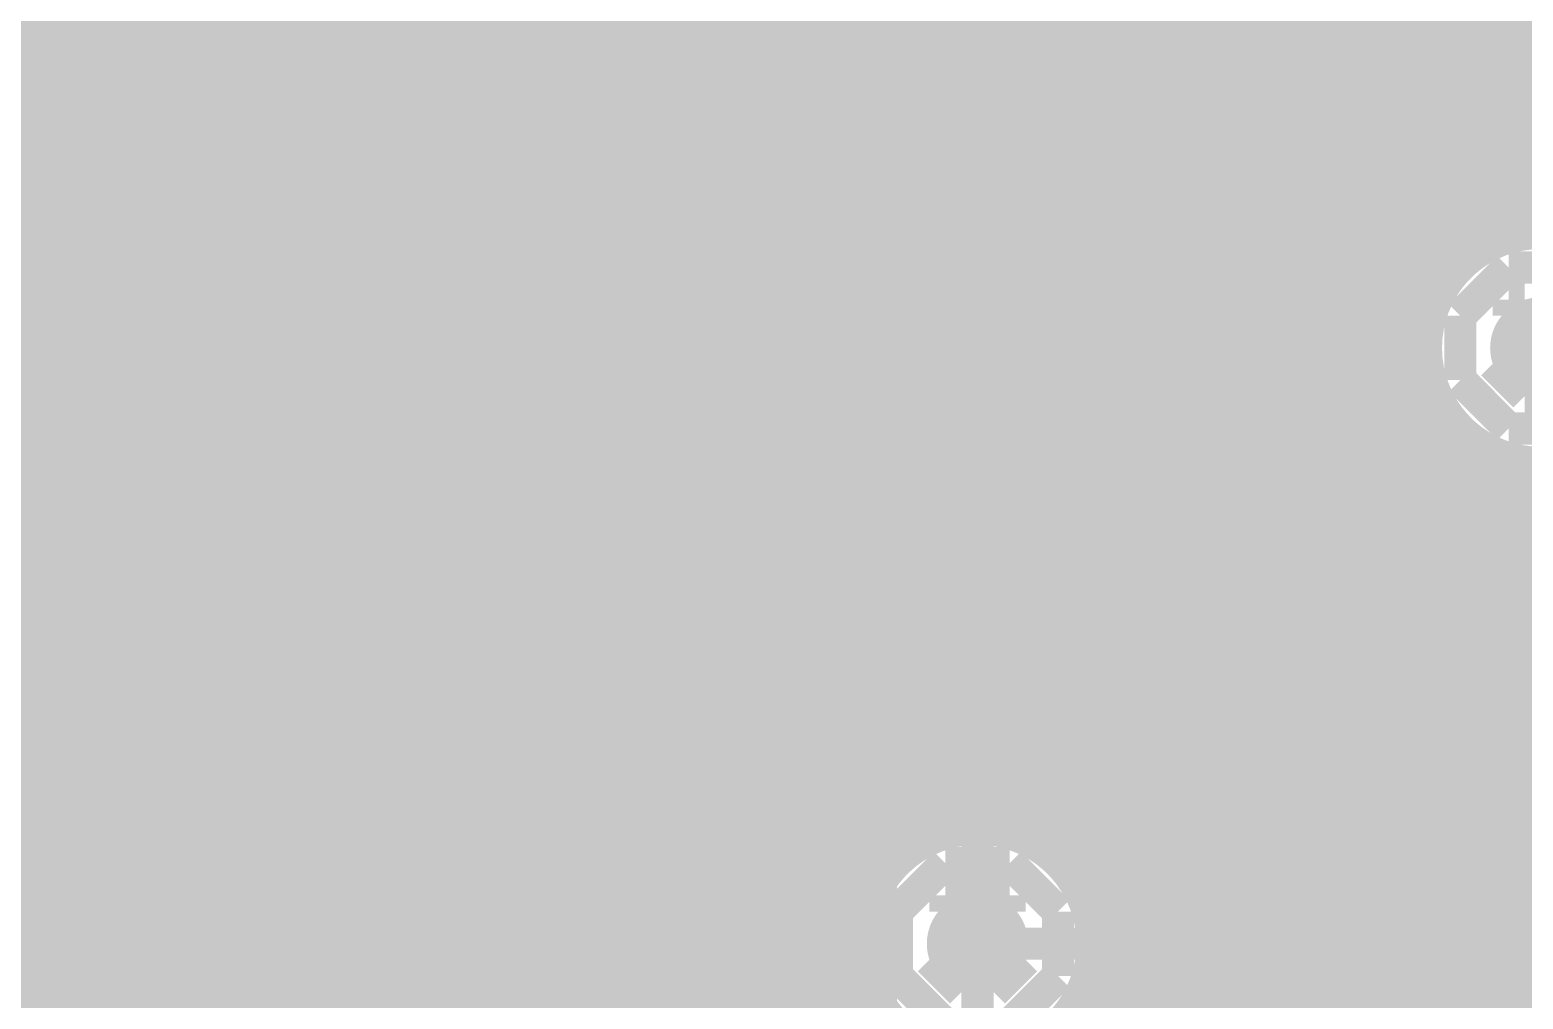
# Model space of a CAD drawing. Extents: x -5 to 157, y -120 to 103.
# Drawn here: x 42.05 to 53.84, y 55.44 to 63.09 of the extents above; entities that cross this region are included whole.
import ezdxf

# ---------------------------------------------------------------- set-up
doc = ezdxf.new("R2010")
doc.units = 0
doc.header["$MEASUREMENT"] = 0
doc.layers.get('0').update_dxf_attribs({"linetype": 'CONTINUOUS'})
for name, color, linetype in [('22-304-2_BOT', 7, 'CONTINUOUS'), ('22-304-2_DRD', 7, 'CONTINUOUS'), ('22-304-2_DRL', 2, 'CONTINUOUS'), ('22-304-2_IN1', 4, 'CONTINUOUS'), ('22-304-2_IN2', 3, 'CONTINUOUS'), ('22-304-2_SMB', 5, 'CONTINUOUS'), ('22-304-2_SMT', 10, 'CONTINUOUS'), ('22-304-2_SPB', 14, 'CONTINUOUS'), ('22-304-2_SPT', 9, 'CONTINUOUS'), ('22-304-2_SSB', 12, 'CONTINUOUS'), ('22-304-2_SST', 11, 'CONTINUOUS'), ('22-304-2_TOP', 13, 'CONTINUOUS'), ('THRUHOLE_TAP', 7, 'CONTINUOUS')]:
    doc.layers.add(name, color=color, linetype=linetype)

# ---------------------------------------------------------------- blocks, each defined once
blk = doc.blocks.new('RECTANGLE_3')
blk.add_solid([(0.4826, 0.4064), (0.4826, -0.4064), (-0.4826, 0.4064), (-0.4826, -0.4064)])
blk = doc.blocks.new('ROUND_39')
at = {"const_width": 0.40005}
blk.add_lwpolyline([(-0.200024, 0, 1), (0.200024, 0, 1)], format="xyb", close=True, dxfattribs=at)
blk = doc.blocks.new('RECTANGLE_59')
blk.add_solid([(0.52451, 0.29972), (0.52451, -0.29972), (-0.52451, 0.29972), (-0.52451, -0.29972)])
blk = doc.blocks.new('ROUND_88')
at = {"const_width": 0.10033}
blk.add_lwpolyline([(-0.050164, 0, 1), (0.050164, 0, 1)], format="xyb", close=True, dxfattribs=at)
blk = doc.blocks.new('ROUND_42')
at = {"const_width": 0.40005}
blk.add_lwpolyline([(-0.200024, 0, 1), (0.200024, 0, 1)], format="xyb", close=True, dxfattribs=at)
blk = doc.blocks.new('RECTANGLE_31')
blk.add_solid([(0.9017, 0.508), (0.9017, -0.508), (-0.9017, 0.508), (-0.9017, -0.508)])
blk = doc.blocks.new('RECTANGLE_32')
blk.add_solid([(0.44958, 0.65024), (0.44958, -0.65024), (-0.44958, 0.65024), (-0.44958, -0.65024)])
blk = doc.blocks.new('ROUND_80')
at = {"const_width": 0.10033}
blk.add_lwpolyline([(-0.050164, 0, 1), (0.050164, 0, 1)], format="xyb", close=True, dxfattribs=at)

msp = doc.modelspace()

# ---------------------------------------------------------------- linework, layer by layer
at = {"layer": '22-304-2_BOT'}
for points, const_width in [([(36.17468, 77.44968), (36.703, 77.978), (40.386, 77.978), (42.037, 76.327), (42.037, 72.39), (42.037, 66.294), (47.752, 60.579), (47.752, 52.07), (45.98924, 50.30724), (45.98924, 50.24882)], 0.762), ([(33.67532, 77.44968), (33.401, 77.724), (30.861, 77.724), (30.099, 76.962), (30.099, 73.279), (33.147, 70.231), (35.179, 70.231), (42.545, 62.865), (42.545, 60.2488), (41.275, 60.2488)], 0.254), ([(33.67532, 74.95032), (33.67532, 74.56932), (32.131, 73.025), (32.131, 72.009), (33.401, 70.739), (35.56, 70.739), (43.053, 63.246), (43.053, 57.785), (42.55262, 57.28462), (42.164, 57.28462)], 0.254), ([(49.6316, 68.3133), (49.6316, 56.7817)], 0.254), ([(49.8602, 68.2244), (49.8602, 56.72582)], 0.254), ([(50.0888, 68.2244), (50.0888, 56.59374)], 0.254), ([(50.3174, 68.2244), (50.3174, 56.515)], 0.254), ([(50.546, 68.2244), (50.546, 56.515)], 0.254), ([(50.7746, 68.2244), (50.7746, 56.515)], 0.254), ([(51.0032, 68.2244), (51.0032, 56.515)], 0.254), ([(51.2318, 68.2244), (51.2318, 56.515)], 0.254), ([(51.4604, 68.2244), (51.4604, 56.515)], 0.254), ([(51.689, 68.2244), (51.689, 56.515)], 0.254), ([(53.7464, 68.2244), (53.7464, 61.45784)], 0.254), ([(47.3456, 67.87388), (47.3456, 62.2427)], 0.254), ([(47.117, 67.57924), (47.117, 62.4713)], 0.254), ([(47.5742, 67.60972), (47.5742, 62.0141)], 0.254), ([(46.8884, 67.33794), (46.8884, 62.6999)], 0.254), ([(46.4312, 67.16776), (46.4312, 63.1571)], 0.254), ([(46.6598, 67.21602), (46.6598, 62.9285)], 0.254), ([(42.926, 66.6623), (48.3743, 61.21146)], 0.254), ([(47.8028, 66.45402), (47.8028, 61.7855)], 0.254), ([(49.403, 66.30924), (49.403, 56.77916)], 0.254), ([(48.0314, 66.1289), (48.0314, 61.5569)], 0.254), ([(48.26, 65.97904), (48.26, 61.3283)], 0.254), ([(49.1744, 66.06794), (49.1744, 56.71566)], 0.254), ([(48.4886, 65.90792), (48.4886, 61.07684)], 0.254), ([(48.7172, 65.89776), (48.7172, 56.28386)], 0.254), ([(48.9458, 65.94602), (48.9458, 56.57342)], 0.254), ([(43.66768, 63.40602), (46.863, 60.2107)], 0.254), ([(51.9176, 63.30188), (51.9176, 56.515)], 0.254), ([(53.5178, 63.35014), (53.5178, 61.36386)], 0.254), ([(43.688, 63.246), (43.688, 61.32322)], 0.254), ([(43.9166, 63.1571), (43.9166, 61.35878)], 0.254), ([(52.1462, 63.03772), (52.1462, 56.515)], 0.254), ([(53.2892, 63.05804), (53.2892, 61.17336)], 0.254), ([(44.0563, 63.0174), (43.688, 63.0174)], 0.254), ([(44.1452, 62.9285), (44.1452, 61.33592)], 0.254), ([(52.17414, 63.0174), (46.5709, 63.0174)], 0.254), ([(53.0606, 62.91834), (53.0606, 56.515)], 0.254), ([(65.50914, 63.0174), (53.23586, 63.0174)], 0.254), ([(52.3748, 62.90818), (52.3748, 56.515)], 0.254), ([(52.6034, 62.8523), (52.6034, 56.515)], 0.254), ([(52.832, 62.85484), (52.832, 56.515)], 0.254), ([(44.2849, 62.7888), (43.688, 62.7888)], 0.254), ([(44.3738, 62.6999), (44.3738, 61.24956)], 0.254), ([(66.70294, 62.7888), (46.7995, 62.7888)], 0.254), ([(44.5135, 62.5602), (43.688, 62.5602)], 0.254), ([(66.58102, 62.5602), (47.0281, 62.5602)], 0.254), ([(44.6024, 62.4713), (44.6024, 61.0743)], 0.254), ([(44.7421, 62.3316), (43.688, 62.3316)], 0.254), ([(66.53276, 62.3316), (47.2567, 62.3316)], 0.254), ([(44.831, 62.2427), (44.831, 60.63488)], 0.254), ([(44.9707, 62.103), (43.688, 62.103)], 0.254), ([(66.54292, 62.103), (47.4853, 62.103)], 0.254), ([(45.0596, 62.0141), (45.0596, 52.48656)], 0.254), ([(45.1993, 61.8744), (43.688, 61.8744)], 0.254), ([(66.6115, 61.8744), (47.7139, 61.8744)], 0.254), ([(45.2882, 61.7855), (45.2882, 52.71516)], 0.254), ([(45.4279, 61.6458), (43.688, 61.6458)], 0.254), ([(66.7639, 61.6458), (47.9425, 61.6458)], 0.254), ([(45.5168, 61.5569), (45.5168, 56.8706)], 0.254), ([(45.6565, 61.4172), (43.688, 61.4172)], 0.254), ([(53.62702, 61.4172), (48.1711, 61.4172)], 0.254), ([(45.7454, 61.3283), (45.7454, 56.8706)], 0.254), ([(45.8851, 61.1886), (44.47286, 61.1886)], 0.254), ([(53.3019, 61.1886), (48.3997, 61.1886)], 0.254), ([(45.974, 61.0997), (45.974, 56.8706)], 0.254), ([(46.1137, 60.96), (44.69384, 60.96)], 0.254), ([(53.15204, 60.96), (48.55464, 60.96)], 0.254), ([(46.2026, 60.8711), (46.2026, 56.8706)], 0.254), ([(46.3423, 60.7314), (44.8056, 60.7314)], 0.254), ([(53.08092, 60.7314), (48.6283, 60.7314)], 0.254), ([(46.4312, 60.6425), (46.4312, 56.8706)], 0.254), ([(48.641, 60.579), (48.641, 56.06288)], 0.254), ([(46.5709, 60.5028), (44.84878, 60.5028)], 0.254), ([(53.07076, 60.5028), (48.641, 60.5028)], 0.254), ([(46.6598, 60.4139), (46.6598, 56.8706)], 0.254), ([(39.98976, 48.24984), (39.88816, 48.24984), (38.862, 49.276), (38.862, 51.181), (40.64, 52.959), (40.64, 57.277), (41.64838, 58.28538), (42.164, 58.28538), (42.164, 59.436), (42.545, 59.817), (42.545, 60.2488), (41.275, 60.2488)], 0.254), ([(46.7995, 60.2742), (44.831, 60.2742)], 0.254), ([(44.831, 60.26912), (44.831, 52.25796)], 0.254), ([(46.863, 60.2107), (46.863, 56.8706)], 0.254), ([(53.11902, 60.2742), (48.641, 60.2742)], 0.254), ([(46.863, 60.0456), (44.75226, 60.0456)], 0.254), ([(53.24094, 60.0456), (48.641, 60.0456)], 0.254), ([(53.2892, 59.98464), (53.2892, 56.515)], 0.254), ([(46.863, 59.817), (44.5897, 59.817)], 0.254), ([(44.6024, 59.8297), (44.6024, 52.02936)], 0.254), ([(53.48224, 59.817), (48.641, 59.817)], 0.254), ([(53.5178, 59.79414), (53.5178, 56.515)], 0.254), ([(44.3738, 59.65444), (44.3738, 51.80076)], 0.254), ([(53.7464, 59.70016), (53.7464, 56.515)], 0.254), ([(43.688, 59.58078), (43.688, 57.785)], 0.254), ([(43.9166, 59.54522), (43.9166, 51.52898)], 0.254), ([(44.1452, 59.56808), (44.1452, 51.57216)], 0.254), ([(46.863, 59.5884), (44.2214, 59.5884)], 0.254), ([(64.49314, 59.5884), (48.641, 59.5884)], 0.254), ([(46.863, 59.3598), (43.688, 59.3598)], 0.254), ([(96.09582, 59.3598), (48.641, 59.3598)], 0.254), ([(46.863, 59.1312), (43.688, 59.1312)], 0.254), ([(95.90024, 59.1312), (48.641, 59.1312)], 0.254), ([(46.863, 58.9026), (43.688, 58.9026)], 0.254), ([(74.7776, 58.9026), (48.641, 58.9026)], 0.254), ([(46.863, 58.674), (43.688, 58.674)], 0.254), ([(74.4093, 58.674), (48.641, 58.674)], 0.254), ([(46.863, 58.4454), (43.688, 58.4454)], 0.254), ([(74.2442, 58.4454), (48.641, 58.4454)], 0.254), ([(46.863, 58.2168), (43.688, 58.2168)], 0.254), ([(74.16546, 58.2168), (48.641, 58.2168)], 0.254), ([(46.863, 57.9882), (43.688, 57.9882)], 0.254), ([(56.45912, 57.9882), (48.641, 57.9882)], 0.254), ([(43.688, 57.785), (43.688, 51.49596)], 0.254), ([(46.863, 57.7596), (43.688, 57.7596)], 0.254), ([(56.25338, 57.7596), (48.641, 57.7596)], 0.254), ([(46.863, 57.531), (43.63466, 57.531)], 0.254), ([(56.15178, 57.531), (48.641, 57.531)], 0.254), ([(42.164, 57.28462), (41.40962, 57.28462), (41.148, 57.023), (41.148, 55.372), (41.1988, 55.3212), (42.545, 55.3212)], 0.254), ([(43.50258, 57.33542), (43.19778, 57.03062)], 0.254), ([(43.4594, 57.29224), (43.4594, 56.2356)], 0.254), ([(46.863, 57.3024), (43.46702, 57.3024)], 0.254), ([(56.11622, 57.3024), (48.641, 57.3024)], 0.254), ([(43.19778, 57.03062), (43.19778, 56.4769)], 0.254), ([(43.2308, 57.06364), (43.2308, 56.2356)], 0.254), ([(46.863, 57.0738), (43.23842, 57.0738)], 0.254), ([(46.355, 55.9562), (46.355, 57.023)], 0.254), ([(46.355, 57.023), (46.355, 55.9562)], 0.254), ([(56.13908, 57.0738), (48.641, 57.0738)], 0.254), ([(45.3644, 56.8452), (43.19778, 56.8452)], 0.254), ([(45.3644, 56.8706), (45.3644, 55.4482)], 0.254), ([(46.863, 56.8706), (45.3644, 56.8706)], 0.254), ([(46.355, 56.8071), (46.355, 55.9562)], 0.381), ([(56.22544, 56.8452), (48.641, 56.8452)], 0.254), ([(45.3644, 56.6166), (43.19778, 56.6166)], 0.254), ([(48.99914, 56.6166), (48.641, 56.6166)], 0.254), ([(56.4007, 56.6166), (50.06086, 56.6166)], 0.254), ([(43.19778, 56.4769), (41.783, 56.4769)], 0.254), ([(42.0878, 56.4769), (42.0878, 56.2356)], 0.254), ([(42.3164, 56.4769), (42.3164, 56.2356)], 0.254), ([(42.545, 56.4769), (42.545, 56.2356)], 0.254), ([(42.7736, 56.4769), (42.7736, 56.2356)], 0.254), ([(43.0022, 56.4769), (43.0022, 56.2356)], 0.254), ([(56.53024, 56.515), (50.1777, 56.515)], 0.254), ([(45.3644, 56.388), (41.783, 56.388)], 0.254), ([(48.77816, 56.388), (48.641, 56.388)], 0.254), ([(43.5356, 56.2356), (41.783, 56.2356)], 0.254), ([(43.5356, 56.2356), (43.5356, 54.8132)], 0.254), ([(45.3644, 56.1594), (43.5356, 56.1594)], 0.254), ([(45.4279, 55.9562), (46.355, 55.9562)], 0.381), ([(45.3644, 55.9308), (43.5356, 55.9308)], 0.254), ([(49.53, 55.88), (64.008, 55.88)], 0.254), ([(45.3644, 55.7022), (43.5356, 55.7022)], 0.254), ([(48.641, 55.69712), (48.641, 52.07)], 0.254), ([(42.545, 55.3212), (41.1988, 55.3212), (41.148, 55.372), (41.148, 52.705), (39.98976, 51.54676), (39.98976, 50.24882)], 0.254), ([(45.3644, 55.4736), (43.5356, 55.4736)], 0.254), ([(45.3644, 55.4482), (45.3644, 55.0418)], 0.254), ([(48.7172, 55.4736), (48.641, 55.4736)], 0.254), ([(48.7172, 55.47614), (48.7172, 51.30546)], 0.254)]:
    msp.add_lwpolyline(points, dxfattribs=dict(at, const_width=const_width))
at = {"layer": '22-304-2_BOT', "const_width": 0.254}
for points in [[(51.79822, 63.754, 0.4142136), (52.705, 62.84722)], [(52.705, 62.84722, 0.4142136), (53.61178, 63.754)], [(53.975, 61.48578, 0.4142136), (53.06822, 60.579)], [(43.942, 61.35878, 0.0710399), (43.6882, 61.32254)], [(43.942, 61.35878, 0.0710399), (43.6882, 61.32254)], [(44.84878, 60.452, 0.4142136), (43.942, 61.35878)], [(44.84878, 60.452, 0.4142136), (43.942, 61.35878)], [(48.641, 60.579, 0.1989124), (48.38062, 61.20762)], [(48.641, 60.579, 0.1989124), (48.38062, 61.20762)], [(53.06822, 60.579, 0.4142136), (53.975, 59.67222)], [(43.942, 59.54522, 0.4142136), (44.84878, 60.452)], [(43.942, 59.54522, 0.4142136), (44.84878, 60.452)], [(43.688, 59.58078, 0.0710397), (43.942, 59.54451)], [(43.688, 59.58078, 0.0710397), (43.942, 59.54451)], [(43.50258, 57.33542, 0.1989124), (43.6888, 57.785)], [(43.50258, 57.33542, 0.1989124), (43.6888, 57.785)], [(49.53, 56.78678, 0.3559645), (48.641, 56.06288)], [(50.1777, 56.515, 0.2014867), (49.53, 56.78705)], [(48.641, 55.69712, 0.355965), (49.53, 54.97322)]]:
    msp.add_lwpolyline(points, format="xyb", dxfattribs=at)
at = {"layer": '22-304-2_DRD', "const_width": 0.254}
for points in [[(52.07, 63.5), (52.451, 63.119)], [(52.959, 63.119), (53.34, 63.5)], [(52.451, 63.119), (52.959, 63.119)], [(53.721, 61.214), (53.34, 60.833)], [(54.229, 61.214), (53.721, 61.214)], [(43.688, 61.087), (43.307, 60.706)], [(43.688, 61.087), (43.307, 60.706)], [(44.196, 61.087), (43.688, 61.087)], [(44.196, 61.087), (43.688, 61.087)], [(44.577, 60.706), (44.196, 61.087)], [(44.577, 60.706), (44.196, 61.087)], [(53.721, 60.96), (53.721, 60.833)], [(53.848, 60.96), (53.721, 60.96)], [(53.848, 60.833), (53.848, 60.96)], [(43.688, 60.833), (43.688, 60.706)], [(43.815, 60.833), (43.688, 60.833)], [(43.688, 60.833), (43.688, 60.706)], [(43.815, 60.833), (43.688, 60.833)], [(43.815, 60.706), (43.815, 60.833)], [(43.815, 60.706), (43.815, 60.833)], [(44.069, 60.833), (44.069, 60.706)], [(44.196, 60.833), (44.069, 60.833)], [(44.069, 60.833), (44.069, 60.706)], [(44.196, 60.833), (44.069, 60.833)], [(44.196, 60.706), (44.196, 60.833)], [(44.196, 60.706), (44.196, 60.833)], [(53.34, 60.833), (53.34, 60.325)], [(53.721, 60.833), (53.848, 60.833)], [(43.307, 60.706), (43.307, 60.198)], [(43.307, 60.706), (43.307, 60.198)], [(43.688, 60.706), (43.815, 60.706)], [(43.688, 60.706), (43.815, 60.706)], [(44.069, 60.706), (44.196, 60.706)], [(44.069, 60.706), (44.196, 60.706)], [(44.577, 60.198), (44.577, 60.706)], [(44.577, 60.198), (44.577, 60.706)], [(53.848, 60.198), (53.594, 60.452)], [(43.815, 60.071), (43.561, 60.325)], [(43.815, 60.071), (43.561, 60.325)], [(44.323, 60.325), (44.069, 60.071)], [(44.323, 60.325), (44.069, 60.071)], [(53.34, 60.325), (53.721, 59.944)], [(43.307, 60.198), (43.688, 59.817)], [(43.307, 60.198), (43.688, 59.817)], [(44.196, 59.817), (44.577, 60.198)], [(44.196, 59.817), (44.577, 60.198)], [(54.102, 60.198), (53.848, 60.198)], [(44.069, 60.071), (43.815, 60.071)], [(44.069, 60.071), (43.815, 60.071)], [(53.721, 59.944), (54.229, 59.944)], [(43.688, 59.817), (44.196, 59.817)], [(43.688, 59.817), (44.196, 59.817)], [(46.101, 57.658), (45.72, 57.277)], [(46.101, 57.658), (45.72, 57.277)], [(46.609, 57.658), (46.101, 57.658)], [(46.609, 57.658), (46.101, 57.658)], [(46.99, 57.277), (46.609, 57.658)], [(46.99, 57.277), (46.609, 57.658)], [(46.101, 57.404), (46.101, 57.277)], [(46.228, 57.404), (46.101, 57.404)], [(46.101, 57.404), (46.101, 57.277)], [(46.228, 57.404), (46.101, 57.404)], [(46.228, 57.277), (46.228, 57.404)], [(46.228, 57.277), (46.228, 57.404)], [(46.482, 57.404), (46.482, 57.277)], [(46.609, 57.404), (46.482, 57.404)], [(46.482, 57.404), (46.482, 57.277)], [(46.609, 57.404), (46.482, 57.404)], [(46.609, 57.277), (46.609, 57.404)], [(46.609, 57.277), (46.609, 57.404)], [(45.72, 57.277), (45.72, 56.769)], [(45.72, 57.277), (45.72, 56.769)], [(46.101, 57.277), (46.228, 57.277)], [(46.101, 57.277), (46.228, 57.277)], [(46.482, 57.277), (46.609, 57.277)], [(46.482, 57.277), (46.609, 57.277)], [(46.99, 56.769), (46.99, 57.277)], [(46.99, 56.769), (46.99, 57.277)], [(46.228, 56.642), (45.974, 56.896)], [(46.228, 56.642), (45.974, 56.896)], [(46.736, 56.896), (46.482, 56.642)], [(46.736, 56.896), (46.482, 56.642)], [(45.72, 56.769), (46.101, 56.388)], [(45.72, 56.769), (46.101, 56.388)], [(46.609, 56.388), (46.99, 56.769)], [(46.609, 56.388), (46.99, 56.769)], [(46.482, 56.642), (46.228, 56.642)], [(46.482, 56.642), (46.228, 56.642)], [(49.276, 56.515), (48.895, 56.134)], [(49.784, 56.515), (49.276, 56.515)], [(50.165, 56.134), (49.784, 56.515)], [(46.101, 56.388), (46.609, 56.388)], [(46.101, 56.388), (46.609, 56.388)], [(49.276, 56.261), (49.276, 56.134)], [(49.403, 56.261), (49.276, 56.261)], [(49.403, 56.134), (49.403, 56.261)], [(49.657, 56.261), (49.657, 56.134)], [(49.784, 56.261), (49.657, 56.261)], [(49.784, 56.134), (49.784, 56.261)], [(48.895, 56.134), (48.895, 55.626)], [(49.276, 56.134), (49.403, 56.134)], [(49.657, 56.134), (49.784, 56.134)], [(50.165, 55.626), (50.165, 56.134)], [(49.403, 55.499), (49.149, 55.753)], [(49.911, 55.753), (49.657, 55.499)], [(48.895, 55.626), (49.276, 55.245)], [(49.784, 55.245), (50.165, 55.626)], [(49.657, 55.499), (49.403, 55.499)]]:
    msp.add_lwpolyline(points, dxfattribs=at)
at = {"layer": '22-304-2_IN1', "const_width": 0.254}
for points in [[(42.2148, 102.362), (42.2148, 53.67782)], [(50.4444, 73.87336), (50.4444, 40.26408)], [(50.2158, 73.69302), (50.2158, 56.47436)], [(49.9872, 73.57872), (49.9872, 56.66486)], [(44.2722, 73.51268), (44.2722, 51.4985)], [(44.5008, 73.51268), (44.5008, 51.42484)], [(44.7294, 73.51268), (44.7294, 51.2953)], [(44.958, 73.51268), (44.958, 51.08956)], [(45.1866, 73.51268), (45.1866, 51.24958)], [(45.4152, 73.51268), (45.4152, 51.39436)], [(49.53, 73.4949), (49.53, 56.78678)], [(49.7586, 73.51522), (49.7586, 56.75884)], [(49.3014, 73.13676), (49.3014, 56.75884)], [(49.0728, 72.83704), (49.0728, 56.66486)], [(42.4434, 70.5866), (42.4434, 53.7337)], [(42.672, 70.2183), (42.672, 53.73116)], [(44.0436, 70.33514), (44.0436, 51.52898)], [(43.815, 70.11416), (43.815, 51.51882)], [(42.9006, 70.0532), (42.9006, 53.66766)], [(43.5864, 70.0024), (43.5864, 51.46548)], [(43.1292, 69.97446), (43.1292, 53.52542)], [(43.3578, 69.95922), (43.3578, 53.23586)], [(47.244, 67.88912), (47.244, 57.20588)], [(48.8442, 67.76212), (48.8442, 56.47436)], [(47.4726, 67.7037), (47.4726, 51.4223)], [(45.6438, 67.50812), (45.6438, 57.58688)], [(47.7012, 67.52844), (47.7012, 51.4985)], [(48.6156, 67.55638), (48.6156, 51.36642)], [(47.0154, 67.4497), (47.0154, 57.6453)], [(47.9298, 67.44208), (47.9298, 51.52898)], [(48.1584, 67.41922), (48.1584, 51.51882)], [(48.387, 67.45478), (48.387, 51.46802)], [(45.8724, 67.30238), (45.8724, 57.79008)], [(46.7868, 67.27444), (46.7868, 57.82056)], [(46.101, 67.20078), (46.101, 57.89422)], [(46.3296, 67.16522), (46.3296, 57.92978)], [(46.5582, 67.18808), (46.5582, 57.90692)], [(50.673, 66.56324), (50.673, 40.56126)], [(53.4162, 66.49212), (53.4162, 61.29274)], [(52.0446, 66.3829), (52.0446, 41.03116)], [(50.9016, 66.32194), (50.9016, 40.75684)], [(51.816, 66.23304), (51.816, 41.0464)], [(52.2732, 66.25844), (52.2732, 40.9829)], [(53.1876, 66.28638), (53.1876, 61.03112)], [(51.1302, 66.20002), (51.1302, 40.88892)], [(51.3588, 66.15176), (51.3588, 40.97782)], [(51.5874, 66.16192), (51.5874, 41.02862)], [(52.5018, 66.17208), (52.5018, 40.89654)], [(52.7304, 66.14922), (52.7304, 40.79748)], [(52.959, 66.18478), (52.959, 40.79748)], [(53.6448, 64.643), (53.6448, 61.42482)], [(53.8734, 64.643), (53.8734, 61.4807)], [(89.4969, 63.1444), (42.08526, 63.1444)], [(89.82202, 62.9158), (42.164, 62.9158)], [(98.31578, 62.6872), (42.18178, 62.6872)], [(98.28022, 62.4586), (42.1386, 62.4586)], [(98.30308, 62.23), (42.02684, 62.23)], [(41.9862, 62.17412), (41.9862, 53.54574)], [(98.38944, 62.0014), (41.80586, 62.0014)], [(98.5647, 61.7728), (28.34386, 61.7728)], [(99.00412, 61.5442), (28.63342, 61.5442)], [(53.44414, 61.3156), (28.77566, 61.3156)], [(53.22316, 61.087), (28.83916, 61.087)], [(53.1114, 60.8584), (28.8417, 60.8584)], [(53.06822, 60.6298), (28.78582, 60.6298)], [(53.08346, 60.4012), (28.65374, 60.4012)], [(53.1622, 60.1726), (28.39212, 60.1726)], [(53.1876, 60.12688), (53.1876, 50.74412)], [(53.3273, 59.944), (-2.032, 59.944)], [(53.4162, 59.86272), (53.4162, 51.00574)], [(53.6448, 59.73318), (53.6448, 51.13782)], [(53.6956, 59.7154), (-2.2606, 59.7154)], [(53.8734, 59.6773), (53.8734, 51.1937)], [(99.42322, 59.4868), (-2.4892, 59.4868)], [(98.5012, 59.2582), (-2.7178, 59.2582)], [(98.03384, 59.0296), (32.78886, 59.0296)], [(74.56424, 58.801), (33.00984, 58.801)], [(74.32294, 58.5724), (33.1216, 58.5724)], [(74.20102, 58.3438), (33.16478, 58.3438)], [(56.67502, 58.1152), (33.147, 58.1152)], [(46.0756, 57.8866), (33.06826, 57.8866)], [(56.3499, 57.8866), (46.6344, 57.8866)], [(45.7073, 57.658), (32.9057, 57.658)], [(56.20004, 57.658), (47.0027, 57.658)], [(45.5422, 57.4294), (32.5374, 57.4294)], [(56.12892, 57.4294), (47.16526, 57.4294)], [(45.46346, 57.2008), (27.75966, 57.2008)], [(56.11876, 57.2008), (47.244, 57.2008)], [(45.44822, 56.9722), (27.53106, 56.9722)], [(56.16702, 56.9722), (47.26178, 56.9722)], [(47.244, 56.84012), (47.244, 51.29276)], [(45.4914, 56.7436), (27.30246, 56.7436)], [(49.2506, 56.7436), (47.2186, 56.7436)], [(56.28894, 56.7436), (49.8094, 56.7436)], [(45.60316, 56.515), (27.07386, 56.515)], [(45.6438, 56.45912), (45.6438, 51.48326)], [(48.8823, 56.515), (47.10684, 56.515)], [(56.53024, 56.515), (50.1777, 56.515)], [(47.0154, 56.4007), (47.0154, 51.08194)], [(45.82414, 56.2864), (29.53512, 56.2864)], [(45.8724, 56.25338), (45.8724, 51.52644)], [(46.7868, 56.22544), (46.7868, 51.25212)], [(48.7172, 56.2864), (46.88586, 56.2864)], [(63.1952, 56.2864), (50.34026, 56.2864)], [(46.101, 56.15178), (46.101, 51.52644)], [(46.3296, 56.11622), (46.3296, 51.4858)], [(46.5582, 56.13908), (46.5582, 51.3969)], [(48.63846, 56.0578), (29.79674, 56.0578)], [(63.11646, 56.0578), (50.419, 56.0578)], [(48.62322, 55.8292), (29.92882, 55.8292)], [(63.10122, 55.8292), (50.43678, 55.8292)], [(48.6664, 55.6006), (29.9847, 55.6006)], [(63.1444, 55.6006), (50.3936, 55.6006)], [(48.77816, 55.372), (29.98216, 55.372)], [(55.38724, 55.372), (50.28184, 55.372)]]:
    msp.add_lwpolyline(points, dxfattribs=at)
for points in [[(42.18178, 62.738, 0.4142136), (41.275, 63.64478)], [(42.18178, 62.738, 0.4142136), (41.275, 63.64478)], [(41.275, 61.83122, 0.4142136), (42.18178, 62.738)], [(41.275, 61.83122, 0.4142136), (42.18178, 62.738)], [(53.975, 61.48578, 0.4142136), (53.06822, 60.579)], [(53.06822, 60.579, 0.4142136), (53.975, 59.67222)], [(46.355, 57.92978, 0.4142136), (45.44822, 57.023)], [(46.355, 57.92978, 0.4142136), (45.44822, 57.023)], [(47.26178, 57.023, 0.4142136), (46.355, 57.92978)], [(47.26178, 57.023, 0.4142136), (46.355, 57.92978)], [(45.44822, 57.023, 0.4142136), (46.355, 56.11622)], [(45.44822, 57.023, 0.4142136), (46.355, 56.11622)], [(46.355, 56.11622, 0.4142136), (47.26178, 57.023)], [(46.355, 56.11622, 0.4142136), (47.26178, 57.023)], [(49.53, 56.78678, 0.4142136), (48.62322, 55.88)], [(50.43678, 55.88, 0.4142136), (49.53, 56.78678)], [(48.62322, 55.88, 0.4142136), (49.53, 54.97322)], [(49.53, 54.97322, 0.4142136), (50.43678, 55.88)]]:
    msp.add_lwpolyline(points, format="xyb", dxfattribs=at)
at = {"layer": '22-304-2_IN2', "const_width": 0.254}
for points in [[(42.0878, 81.92262), (42.0878, 51.64582)], [(42.3164, 81.92262), (42.3164, 51.61026)], [(42.545, 81.92262), (42.545, 51.53406)], [(42.7736, 81.92262), (42.7736, 51.4096)], [(50.7746, 74.11974), (50.7746, 40.81018)], [(50.546, 73.80732), (50.546, 56.02478)], [(51.0032, 73.82002), (51.0032, 40.9575)], [(50.3174, 73.61682), (50.3174, 56.53786)], [(51.2318, 73.62444), (51.2318, 41.06164)], [(53.7464, 73.61428), (53.7464, 61.57976)], [(49.8602, 73.41616), (49.8602, 56.85028)], [(50.0888, 73.49236), (50.0888, 56.74106)], [(51.4604, 73.49744), (51.4604, 41.12768)], [(43.0022, 73.3933), (43.0022, 60.86348)], [(43.2308, 73.3933), (43.2308, 61.19114)], [(43.4594, 73.3933), (43.4594, 61.35624)], [(43.688, 73.3933), (43.688, 61.44514)], [(43.9166, 73.3933), (43.9166, 61.47816)], [(44.1452, 73.3933), (44.1452, 61.45784)], [(44.3738, 73.3933), (44.3738, 61.38164)], [(44.6024, 73.3933), (44.6024, 61.23686)], [(44.831, 73.3933), (44.831, 60.96508)], [(45.0596, 73.3933), (45.0596, 51.2953)], [(45.2882, 73.3933), (45.2882, 51.4604)], [(47.3456, 67.66814), (47.3456, 51.49342)], [(45.5168, 67.48018), (45.5168, 51.56708)], [(47.5742, 67.46494), (47.5742, 51.5874)], [(47.117, 67.38366), (47.117, 51.3461)], [(45.7454, 67.2465), (45.7454, 51.62804)], [(46.8884, 67.1957), (46.8884, 51.32324)], [(45.974, 67.1195), (45.974, 51.64836)], [(46.2026, 67.056), (46.2026, 51.63312)], [(46.4312, 67.04838), (46.4312, 51.57724)], [(46.6598, 67.09156), (46.6598, 51.47818)], [(49.6316, 66.53276), (49.6316, 56.90108)], [(47.8028, 66.21018), (47.8028, 51.6382)], [(49.403, 66.11366), (49.403, 56.89854)], [(48.0314, 65.9765), (48.0314, 51.64836)], [(49.1744, 65.9257), (49.1744, 56.84266)], [(48.26, 65.8495), (48.26, 51.62296)], [(48.4886, 65.786), (48.4886, 51.55692)], [(48.7172, 65.77838), (48.7172, 56.50484)], [(48.9458, 65.82156), (48.9458, 56.72328)], [(51.689, 63.60922), (51.689, 41.1607)], [(51.9176, 63.09614), (51.9176, 41.16324)], [(53.5178, 63.12662), (53.5178, 61.49848)], [(65.32626, 63.0174), (53.41874, 63.0174)], [(52.1462, 62.89294), (52.1462, 41.1353)], [(53.2892, 62.91072), (53.2892, 61.341)], [(52.3748, 62.78118), (52.3748, 41.07434)], [(52.6034, 62.73292), (52.6034, 40.98036)], [(52.832, 62.73546), (52.832, 40.91686)], [(65.69202, 62.7888), (53.05298, 62.7888)], [(53.0606, 62.79134), (53.0606, 61.04382)], [(66.421, 62.103), (27.05608, 62.103)], [(66.4845, 61.8744), (28.40482, 61.8744)], [(66.6115, 61.6458), (28.702, 61.6458)], [(43.59402, 61.4172), (28.85948, 61.4172)], [(53.38318, 61.4172), (44.28998, 61.4172)], [(43.22826, 61.1886), (28.94076, 61.1886)], [(53.1495, 61.1886), (44.65574, 61.1886)], [(43.05046, 60.96), (28.96616, 60.96)], [(53.0225, 60.96), (44.83354, 60.96)], [(42.95394, 60.7314), (28.94076, 60.7314)], [(52.959, 60.7314), (44.93006, 60.7314)], [(42.91584, 60.5028), (28.85948, 60.5028)], [(52.95138, 60.5028), (44.96562, 60.5028)], [(42.93108, 60.2742), (28.702, 60.2742)], [(52.99456, 60.2742), (44.95292, 60.2742)], [(53.0606, 60.11164), (53.0606, 50.75682)], [(42.99966, 60.0456), (28.40482, 60.0456)], [(43.0022, 60.04052), (43.0022, 51.24196)], [(53.0987, 60.0456), (44.88434, 60.0456)], [(44.831, 59.93892), (44.831, 51.36896)], [(43.13428, 59.817), (24.77008, 59.817)], [(53.28666, 59.817), (44.74718, 59.817)], [(53.2892, 59.81446), (53.2892, 51.054)], [(43.2308, 59.71286), (43.2308, 51.42738)], [(44.6024, 59.66714), (44.6024, 51.50866)], [(53.5178, 59.65952), (53.5178, 51.21148)], [(43.38828, 59.5884), (24.54148, 59.5884)], [(43.4594, 59.54522), (43.4594, 51.54422)], [(44.3738, 59.51982), (44.3738, 51.59502)], [(53.70576, 59.5884), (44.49572, 59.5884)], [(53.7464, 59.57824), (53.7464, 51.29276)], [(43.688, 59.45632), (43.688, 51.61788)], [(43.9166, 59.42584), (43.9166, 51.64836)], [(44.1452, 59.44616), (44.1452, 51.64074)], [(98.4377, 59.3598), (24.31288, 59.3598)], [(97.97034, 59.1312), (32.84982, 59.1312)], [(74.50328, 58.9026), (33.0835, 58.9026)], [(74.24928, 58.674), (33.2105, 58.674)], [(74.11466, 58.4454), (33.27146, 58.4454)], [(56.61152, 58.2168), (33.28162, 58.2168)], [(56.28386, 57.9882), (33.23844, 57.9882)], [(56.11622, 57.7596), (33.1343, 57.7596)], [(56.02732, 57.531), (32.9438, 57.531)], [(55.99684, 57.3024), (32.5247, 57.3024)], [(56.01716, 57.0738), (22.02688, 57.0738)], [(49.18202, 56.8452), (21.79574, 56.8452)], [(56.09082, 56.8452), (49.87798, 56.8452)], [(48.81626, 56.6166), (21.42998, 56.6166)], [(56.23814, 56.6166), (50.24374, 56.6166)], [(48.63846, 56.388), (29.59608, 56.388)], [(56.50992, 56.388), (50.42154, 56.388)], [(48.54194, 56.1594), (29.86786, 56.1594)], [(63.01994, 56.1594), (50.51806, 56.1594)], [(48.50384, 55.9308), (30.01264, 55.9308)], [(62.98184, 55.9308), (50.55362, 55.9308)], [(50.546, 55.73522), (50.546, 40.59936)], [(48.51908, 55.7022), (30.08884, 55.7022)], [(62.99708, 55.7022), (50.54092, 55.7022)], [(48.58766, 55.4736), (30.10916, 55.4736)], [(55.32628, 55.4736), (50.47234, 55.4736)]]:
    msp.add_lwpolyline(points, dxfattribs=at)
for points in [[(51.67884, 63.754, 0.4142136), (52.705, 62.72784)], [(52.705, 62.72784, 0.4142136), (53.73116, 63.754)], [(53.975, 61.60516, 0.4142136), (52.94884, 60.579)], [(43.942, 61.47816, 0.4142136), (42.91584, 60.452)], [(43.942, 61.47816, 0.4142136), (42.91584, 60.452)], [(44.96816, 60.452, 0.4142136), (43.942, 61.47816)], [(44.96816, 60.452, 0.4142136), (43.942, 61.47816)], [(52.94884, 60.579, 0.4142136), (53.975, 59.55284)], [(42.91584, 60.452, 0.4142136), (43.942, 59.42584)], [(42.91584, 60.452, 0.4142136), (43.942, 59.42584)], [(43.942, 59.42584, 0.4142136), (44.96816, 60.452)], [(43.942, 59.42584, 0.4142136), (44.96816, 60.452)], [(49.53, 56.90616, 0.4142136), (48.50384, 55.88)], [(50.55616, 55.88, 0.4142136), (49.53, 56.90616)], [(48.50384, 55.88, 0.4142136), (49.53, 54.85384)], [(49.53, 54.85384, 0.4142136), (50.55616, 55.88)]]:
    msp.add_lwpolyline(points, format="xyb", dxfattribs=at)
at = {"layer": '22-304-2_SSB', "const_width": 0.1524}
for points in [[(42.1005, 62.4205), (42.1005, 59.4995), (40.4622, 59.4995), (40.4622, 62.4205), (42.1005, 62.4205)], [(42.1894, 59.03468), (39.0906, 59.03468)], [(42.1894, 59.03468), (42.2402, 59.03468), (42.2402, 58.98388), (42.2402, 56.58358), (42.2402, 56.53532), (42.1894, 56.53532)], [(42.1894, 57.48528), (42.1894, 57.08396)], [(47.1805, 56.7055), (47.1805, 53.7845), (45.5422, 53.7845), (45.5422, 56.7055), (47.1805, 56.7055)], [(39.0906, 56.53532), (42.1894, 56.53532)], [(41.7195, 53.1495), (41.7195, 56.0705), (43.3578, 56.0705), (43.3578, 53.1495), (41.7195, 53.1495)]]:
    msp.add_lwpolyline(points, dxfattribs=at)
for points in [[(42.2402, 58.98388, 0.4142136), (42.1894, 59.03468)], [(42.1894, 56.53532, 0.4142136), (42.23766, 56.58358)]]:
    msp.add_lwpolyline(points, format="xyb", dxfattribs=at)
at = {"layer": '22-304-2_SST', "const_width": 0.1524}
for points in [[(45.593, 66.802), (48.387, 66.802), (48.387, 61.468), (45.593, 61.468), (45.593, 66.802)], [(50.3555, 61.4045), (50.3555, 64.3255), (48.7172, 64.3255), (48.7172, 61.4045), (50.3555, 61.4045)], [(42.23512, 62.22746), (42.23512, 61.90234)], [(42.37228, 62.23508), (42.37228, 61.89472)], [(42.48404, 62.12332), (42.14368, 62.12332)], [(42.47642, 61.98616), (42.1513, 61.98616)], [(52.57038, 60.73394), (51.72456, 60.73394), (51.55438, 60.79236), (51.55438, 61.14796), (51.72456, 61.20638), (52.57038, 61.20638)], [(46.83506, 61.02096), (46.83506, 60.66536), (47.0027, 60.54598), (47.17288, 60.54598), (47.34306, 60.66536), (47.34306, 61.02096), (46.32706, 61.02096)], [(49.46142, 61.04128), (49.46142, 60.68568), (49.62906, 60.5663), (49.79924, 60.5663), (49.96942, 60.68568), (49.96942, 61.04128), (48.95342, 61.04128)], [(49.46142, 60.7441), (48.95342, 60.5663)], [(46.83506, 60.72378), (46.32706, 60.54598)], [(46.4947, 60.18276), (46.32706, 60.06338), (46.32706, 59.82716), (46.4947, 59.70778), (46.66488, 59.70778), (47.0027, 59.944), (47.34306, 59.70778), (47.34306, 60.18276)], [(49.12106, 60.20308), (48.95342, 60.0837), (48.95342, 59.84748), (49.12106, 59.7281), (49.29124, 59.7281), (49.62906, 59.96686), (49.96942, 59.7281), (49.96942, 60.20308)], [(51.55438, 60.01258), (51.55438, 60.25134)], [(51.55438, 60.13196), (52.57038, 60.13196), (52.4002, 60.25134)], [(52.06238, 59.23534), (52.06238, 59.59094), (52.23256, 59.64936), (52.4002, 59.64936), (52.57038, 59.59094), (52.57038, 59.23534), (52.4002, 59.17438), (52.23256, 59.17438), (51.55438, 59.41314)], [(46.83506, 58.928), (47.0027, 58.86958), (47.17288, 58.86958), (47.34306, 58.928), (47.34306, 59.2836), (47.17288, 59.34456), (47.0027, 59.34456), (46.83506, 59.2836), (46.83506, 58.928), (46.66488, 58.86958), (46.4947, 58.86958), (46.32706, 58.928), (46.32706, 59.2836), (46.4947, 59.34456), (46.66488, 59.34456), (46.83506, 59.2836)], [(49.46142, 58.95086), (49.46142, 59.30646), (49.62906, 59.36488), (49.79924, 59.36488), (49.96942, 59.30646), (49.96942, 58.95086), (49.79924, 58.8899), (49.62906, 58.8899), (48.95342, 59.12866)]]:
    msp.add_lwpolyline(points, dxfattribs=at)
for points in [[(42.31386, 62.24524, 0.4142136), (42.13352, 62.0649)], [(42.4942, 62.0649, 0.4142136), (42.31386, 62.24524)], [(42.13352, 62.0649, 0.4142136), (42.31386, 61.88456)], [(42.31386, 61.88456, 0.4142136), (42.4942, 62.0649)]]:
    msp.add_lwpolyline(points, format="xyb", dxfattribs=at)
at = {"layer": '22-304-2_TOP', "const_width": 0.254}
for points in [[(52.705, 62.2554), (53.2384, 62.2554), (58.3692, 67.3862), (58.42, 67.3862)], [(42.0878, 66.9544), (42.0878, 51.52644)], [(44.45, 62.2554), (44.45, 64.389), (45.8724, 65.8114), (46.99, 65.8114)], [(48.4886, 65.1764), (48.4886, 62.00902)], [(45.5168, 64.55664), (45.5168, 51.44008)], [(48.5394, 64.4906), (48.5394, 63.0682)], [(52.705, 62.2554), (52.705, 63.754)], [(51.435, 62.2554), (51.435, 62.865), (50.7238, 63.5762), (49.53, 63.5762)], [(42.22242, 63.4111), (42.22242, 61.09716)], [(45.40758, 63.4111), (45.40758, 61.09716)], [(45.5803, 63.4746), (45.5803, 61.4426)], [(48.3997, 63.4746), (48.3997, 62.09792)], [(48.5394, 63.0682), (48.5394, 62.6618)], [(42.22242, 63.0174), (38.14826, 63.0174)], [(45.5803, 63.0174), (45.40758, 63.0174)], [(48.5394, 63.0174), (48.3997, 63.0174)], [(42.22242, 62.7888), (37.91966, 62.7888)], [(45.5803, 62.7888), (45.40758, 62.7888)], [(48.5394, 62.7888), (48.3997, 62.7888)], [(42.22242, 62.5602), (37.69106, 62.5602)], [(45.5803, 62.5602), (45.40758, 62.5602)], [(48.5394, 62.5602), (48.3997, 62.5602)], [(48.5394, 62.6618), (48.5394, 61.95822)], [(88.773, 33.782), (88.773, 33.655), (88.646, 33.655), (88.392, 33.401), (66.802, 33.401), (48.768, 51.435), (48.768, 60.833), (47.1424, 62.4586), (46.99, 62.4586)], [(42.22242, 62.3316), (37.46246, 62.3316)], [(45.5803, 62.3316), (45.40758, 62.3316)], [(48.5394, 62.3316), (48.3997, 62.3316)], [(43.942, 60.452), (43.18, 61.214), (43.18, 62.2554), (43.18, 61.214), (43.942, 60.452)], [(51.435, 62.2554), (51.435, 50.292), (67.31, 34.417), (77.851, 34.417), (78.74, 35.306), (78.74, 36.85032)], [(42.22242, 62.103), (37.23386, 62.103)], [(45.5803, 62.103), (45.40758, 62.103)], [(48.5394, 62.103), (48.3997, 62.103)], [(48.3997, 62.09792), (48.5394, 61.95822)], [(49.53, 62.1538), (49.53, 55.88)], [(49.53, 62.1538), (49.53, 55.88), (49.53, 51.435), (67.056, 33.909), (78.359, 33.909), (81.23936, 36.78936), (81.23936, 36.85032)], [(42.22242, 61.8744), (37.00526, 61.8744)], [(45.5803, 61.8744), (45.40758, 61.8744)], [(42.22242, 61.6458), (36.77666, 61.6458)], [(45.5803, 61.6458), (45.40758, 61.6458)], [(42.22242, 61.4172), (36.54806, 61.4172)], [(47.28464, 61.4172), (45.40758, 61.4172)], [(47.25924, 61.4426), (45.5803, 61.4426)], [(45.7454, 61.4426), (45.7454, 51.50866)], [(45.974, 61.4426), (45.974, 51.53152)], [(46.2026, 61.4426), (46.2026, 51.51374)], [(46.4312, 61.4426), (46.4312, 51.45278)], [(46.6598, 61.4426), (46.6598, 51.34102)], [(46.8884, 61.4426), (46.8884, 51.16322)], [(47.117, 61.4426), (47.117, 51.18862)], [(47.25924, 61.4426), (48.133, 60.56884)], [(47.3456, 61.35624), (47.3456, 51.3588)], [(42.22242, 61.1886), (36.31946, 61.1886)], [(47.51324, 61.1886), (45.40758, 61.1886)], [(42.55516, 61.09716), (42.22242, 61.09716)], [(42.3164, 61.09716), (42.3164, 51.48834)], [(42.545, 61.09716), (42.545, 51.40452)], [(45.40758, 61.09716), (44.57954, 61.09716)], [(44.6024, 61.09716), (44.6024, 61.0743)], [(44.831, 61.09716), (44.831, 60.63488)], [(45.0596, 61.09716), (45.0596, 51.13274)], [(45.2882, 61.09716), (45.2882, 51.32324)], [(47.5742, 61.12764), (47.5742, 51.46294)], [(52.39258, 61.09716), (52.07, 61.09716)], [(52.07, 61.09716), (52.07, 50.55362)], [(52.1462, 61.09716), (52.1462, 50.47742)], [(52.3748, 61.09716), (52.3748, 50.24882)], [(53.23078, 61.09716), (52.39258, 61.09716)], [(52.6034, 61.09716), (52.6034, 50.02022)], [(52.832, 61.09716), (52.832, 49.79162)], [(53.0606, 61.09716), (53.0606, 49.56302)], [(42.59834, 60.96), (36.09086, 60.96)], [(47.74184, 60.96), (44.69384, 60.96)], [(53.15204, 60.96), (52.07, 60.96)], [(47.8028, 60.89904), (47.8028, 51.51628)], [(42.76344, 60.7314), (35.86226, 60.7314)], [(42.7355, 60.76188), (43.03522, 60.46216)], [(42.7736, 60.72124), (42.7736, 51.26482)], [(47.97044, 60.7314), (44.8056, 60.7314)], [(53.08092, 60.7314), (52.07, 60.7314)], [(48.0314, 60.67044), (48.0314, 51.53152)], [(48.133, 60.56884), (48.133, 51.5239)], [(42.99204, 60.5028), (35.63366, 60.5028)], [(43.0022, 60.49264), (43.0022, 51.0667)], [(48.133, 60.5028), (44.84878, 60.5028)], [(53.07076, 60.5028), (52.07, 60.5028)], [(43.05046, 60.2742), (35.40506, 60.2742)], [(48.133, 60.2742), (44.831, 60.2742)], [(44.831, 60.26912), (44.831, 51.21656)], [(53.11902, 60.2742), (52.07, 60.2742)], [(43.1292, 60.0456), (35.17646, 60.0456)], [(48.133, 60.0456), (44.75226, 60.0456)], [(53.24094, 60.0456), (52.07, 60.0456)], [(53.2892, 59.98464), (53.2892, 50.88636)], [(43.2308, 59.88812), (43.2308, 51.2826)], [(53.34, 59.9313), (53.34, 50.9397)], [(43.2943, 59.817), (34.94786, 59.817)], [(48.133, 59.817), (44.5897, 59.817)], [(44.6024, 59.8297), (44.6024, 51.37404)], [(53.34, 59.817), (52.07, 59.817)], [(43.4594, 59.68238), (43.4594, 51.41722)], [(44.3738, 59.65444), (44.3738, 51.4731)], [(43.6626, 59.5884), (34.71926, 59.5884)], [(43.688, 59.58078), (43.688, 51.49596)], [(43.9166, 59.54522), (43.9166, 51.52898)], [(44.1452, 59.56808), (44.1452, 51.52136)], [(48.133, 59.5884), (44.2214, 59.5884)], [(53.34, 59.5884), (52.07, 59.5884)], [(48.133, 59.3598), (34.49066, 59.3598)], [(53.34, 59.3598), (52.07, 59.3598)], [(48.133, 59.1312), (34.26206, 59.1312)], [(53.34, 59.1312), (52.07, 59.1312)], [(48.133, 58.9026), (34.03346, 58.9026)], [(53.34, 58.9026), (52.07, 58.9026)], [(48.133, 58.674), (33.80486, 58.674)], [(53.34, 58.674), (52.07, 58.674)], [(48.133, 58.4454), (33.57626, 58.4454)], [(53.34, 58.4454), (52.07, 58.4454)], [(48.133, 58.2168), (33.34766, 58.2168)], [(53.34, 58.2168), (52.07, 58.2168)], [(48.133, 57.9882), (33.11906, 57.9882)], [(53.34, 57.9882), (52.07, 57.9882)], [(48.133, 57.7596), (32.99206, 57.7596)], [(53.34, 57.7596), (52.07, 57.7596)], [(48.133, 57.531), (32.75076, 57.531)], [(53.34, 57.531), (52.07, 57.531)], [(48.133, 57.3024), (31.02102, 57.3024)], [(53.34, 57.3024), (52.07, 57.3024)], [(48.133, 57.0738), (30.79242, 57.0738)], [(53.34, 57.0738), (52.07, 57.0738)], [(48.133, 56.8452), (30.56382, 56.8452)], [(53.34, 56.8452), (52.07, 56.8452)], [(48.133, 56.6166), (30.33522, 56.6166)], [(53.34, 56.6166), (52.07, 56.6166)], [(48.133, 56.388), (30.10662, 56.388)], [(53.34, 56.388), (52.07, 56.388)], [(48.133, 56.1594), (29.87802, 56.1594)], [(53.34, 56.1594), (52.07, 56.1594)], [(48.133, 55.9308), (30.43682, 55.9308)], [(53.34, 55.9308), (52.07, 55.9308)], [(48.133, 55.7022), (30.66542, 55.7022)], [(53.34, 55.7022), (52.07, 55.7022)], [(48.133, 55.4736), (30.89402, 55.4736)], [(53.34, 55.4736), (52.07, 55.4736)]]:
    msp.add_lwpolyline(points, dxfattribs=at)
for points in [[(42.55516, 61.09716, 0.1512736), (42.73051, 60.76451)], [(42.55516, 61.09716, 0.1512736), (42.73051, 60.76451)], [(42.55516, 61.09716, 0.1512736), (42.73051, 60.76451)], [(42.55516, 61.09716, 0.1512736), (42.73051, 60.76451)], [(44.84878, 60.452, 0.2004567), (44.57937, 61.09699)], [(44.84878, 60.452, 0.2004567), (44.57937, 61.09699)], [(53.23078, 61.09716, 0.1532332), (53.06816, 60.579)], [(53.06822, 60.579, 0.2014867), (53.34019, 59.93149)], [(43.03522, 60.452, 0.4142136), (43.942, 59.54522)], [(43.03522, 60.452, 0.4142136), (43.942, 59.54522)], [(43.942, 59.54522, 0.4142136), (44.84878, 60.452)], [(43.942, 59.54522, 0.4142136), (44.84878, 60.452)]]:
    msp.add_lwpolyline(points, format="xyb", dxfattribs=at)

# ---------------------------------------------------------------- block references
at = {"layer": '22-304-2_BOT'}
for name, p in [('ROUND_39', (53.975, 60.579)), ('ROUND_39', (43.942, 60.452)), ('RECTANGLE_59', (42.164, 58.28538)), ('RECTANGLE_59', (42.164, 57.28462)), ('ROUND_39', (46.355, 57.023)), ('RECTANGLE_3', (46.355, 55.9562)), ('ROUND_39', (49.53, 55.88)), ('RECTANGLE_3', (42.545, 55.3212))]:
    msp.add_blockref(name, p, dxfattribs=at)
at = {"layer": '22-304-2_DRL'}
for p in [(43.942, 60.452), (46.355, 57.023), (49.53, 55.88)]:
    msp.add_blockref('ROUND_88', p, dxfattribs=at)
at = {"layer": '22-304-2_IN1'}
for p in [(53.975, 60.579), (43.942, 60.452), (46.355, 57.023), (49.53, 55.88)]:
    msp.add_blockref('ROUND_42', p, dxfattribs=at)
at = {"layer": '22-304-2_IN2'}
for p in [(53.975, 60.579), (43.942, 60.452), (46.355, 57.023), (49.53, 55.88)]:
    msp.add_blockref('ROUND_42', p, dxfattribs=at)
at = {"layer": '22-304-2_SMB'}
for name, p in [('RECTANGLE_59', (42.164, 58.28538)), ('RECTANGLE_59', (42.164, 57.28462)), ('RECTANGLE_3', (46.355, 55.9562)), ('RECTANGLE_3', (42.545, 55.3212))]:
    msp.add_blockref(name, p, dxfattribs=at)
at = {"layer": '22-304-2_SMT'}
for name, p in [('RECTANGLE_31', (46.99, 62.4586)), ('RECTANGLE_32', (43.18, 62.2554)), ('RECTANGLE_32', (44.45, 62.2554)), ('RECTANGLE_32', (51.435, 62.2554)), ('RECTANGLE_32', (52.705, 62.2554)), ('RECTANGLE_3', (49.53, 62.1538))]:
    msp.add_blockref(name, p, dxfattribs=at)
at = {"layer": '22-304-2_SPB'}
for name, p in [('RECTANGLE_59', (42.164, 58.28538)), ('RECTANGLE_59', (42.164, 57.28462)), ('RECTANGLE_3', (46.355, 55.9562)), ('RECTANGLE_3', (42.545, 55.3212))]:
    msp.add_blockref(name, p, dxfattribs=at)
at = {"layer": '22-304-2_SPT'}
for name, p in [('RECTANGLE_31', (46.99, 62.4586)), ('RECTANGLE_32', (43.18, 62.2554)), ('RECTANGLE_32', (44.45, 62.2554)), ('RECTANGLE_32', (51.435, 62.2554)), ('RECTANGLE_32', (52.705, 62.2554)), ('RECTANGLE_3', (49.53, 62.1538))]:
    msp.add_blockref(name, p, dxfattribs=at)
at = {"layer": '22-304-2_TOP'}
for name, p in [('RECTANGLE_31', (46.99, 62.4586)), ('RECTANGLE_32', (43.18, 62.2554)), ('RECTANGLE_32', (44.45, 62.2554)), ('RECTANGLE_32', (51.435, 62.2554)), ('RECTANGLE_32', (52.705, 62.2554)), ('RECTANGLE_3', (49.53, 62.1538)), ('ROUND_39', (53.975, 60.579)), ('ROUND_39', (43.942, 60.452)), ('ROUND_39', (46.355, 57.023)), ('ROUND_39', (49.53, 55.88))]:
    msp.add_blockref(name, p, dxfattribs=at)
at = {"layer": 'THRUHOLE_TAP'}
for p in [(43.942, 60.452), (46.355, 57.023), (49.53, 55.88)]:
    msp.add_blockref('ROUND_80', p, dxfattribs=at)

doc.saveas('drawing.dxf')
